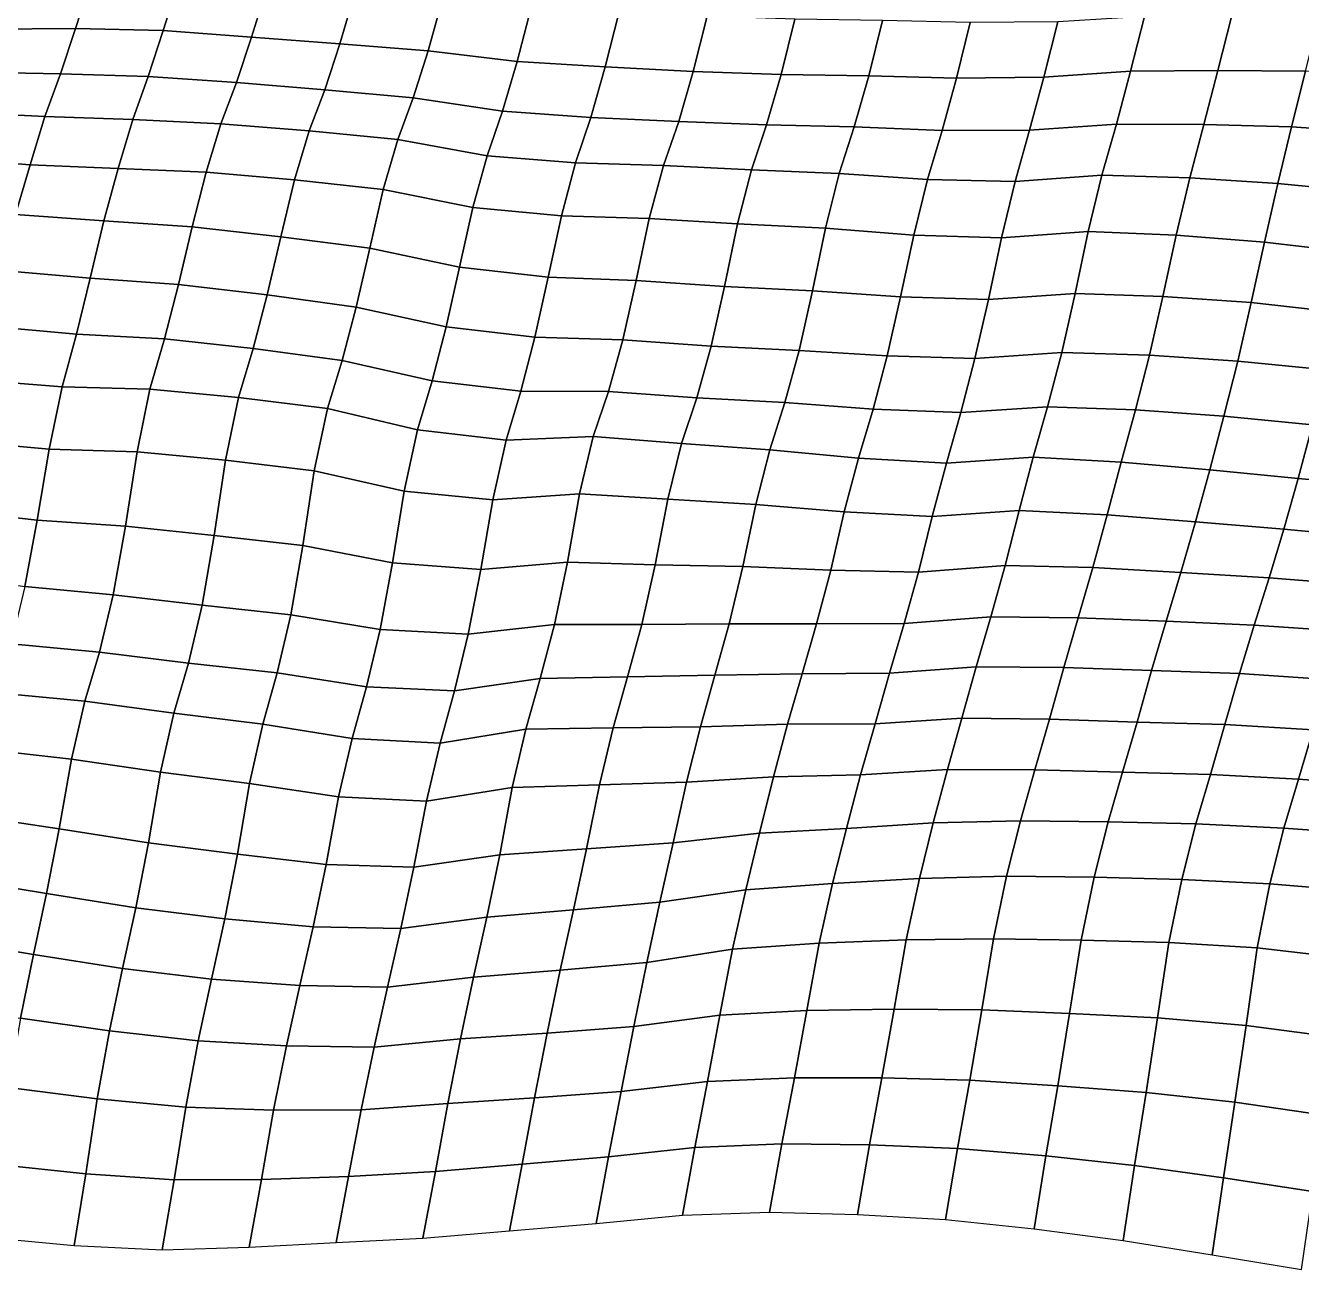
# Model space of a CAD drawing. Header units: metres. Extents: x -7.8 to 5.5, y -4.8 to 2.7.
# Drawn here: x -5.636 to -3.516, y -4.348 to -2.28 of the extents above; entities that cross this region are included whole.
import ezdxf

# ---------------------------------------------------------------- set-up
doc = ezdxf.new("R2010")
doc.units = ezdxf.units.M

msp = doc.modelspace()

# ---------------------------------------------------------------- linework, layer by layer
at = {"layer": 'C2'}
for points in [[(-5.67326, -2.21049, -8.90849), (-5.69839, -2.28609, -8.77938), (-5.55314, -2.28524, -8.74873), (-5.52818, -2.20832, -8.87665)], [(-5.52818, -2.20832, -8.87665), (-5.55314, -2.28524, -8.74873), (-5.40736, -2.28866, -8.72192), (-5.38266, -2.20966, -8.84797)], [(-5.38266, -2.20966, -8.84797), (-5.40736, -2.28866, -8.72192), (-5.26063, -2.29967, -8.70191), (-5.23611, -2.21924, -8.82668)], [(-5.23611, -2.21924, -8.82668), (-5.26063, -2.29967, -8.70191), (-5.11393, -2.31046, -8.68171), (-5.08975, -2.22728, -8.80401)], [(-5.08975, -2.22728, -8.80401), (-5.11393, -2.31046, -8.68171), (-4.96713, -2.32202, -8.6622), (-4.94332, -2.23587, -8.78184)], [(-4.94332, -2.23587, -8.78184), (-4.96713, -2.32202, -8.6622), (-4.81955, -2.33984, -8.64831), (-4.79617, -2.25028, -8.76489)], [(-4.79617, -2.25028, -8.76489), (-4.81955, -2.33984, -8.64831), (-4.67305, -2.34898, -8.62662), (-4.64989, -2.25767, -8.74163)], [(-4.64989, -2.25767, -8.74163), (-4.67305, -2.34898, -8.62662), (-4.52673, -2.35669, -8.60366), (-4.50368, -2.2645, -8.71788)], [(-4.50368, -2.2645, -8.71788), (-4.52673, -2.35669, -8.60366), (-4.38074, -2.36176, -8.57833), (-4.35771, -2.26946, -8.69245)], [(-3.9211, -2.27381, -8.6067), (-3.94418, -2.36578, -8.49228), (-3.80003, -2.35614, -8.45374), (-3.7768, -2.26538, -8.56924)], [(-3.7768, -2.26538, -8.56924), (-3.80003, -2.35614, -8.45374), (-3.65486, -2.35473, -8.4226), (-3.63167, -2.26364, -8.5378)], [(-3.63167, -2.26364, -8.5378), (-3.65486, -2.35473, -8.4226), (-3.50933, -2.35607, -8.39391), (-3.48631, -2.26366, -8.50793)], [(-5.69839, -2.28609, -8.77938), (-5.72401, -2.35774, -8.64673), (-5.57832, -2.3604, -8.61923), (-5.55314, -2.28524, -8.74873)], [(-5.55314, -2.28524, -8.74873), (-5.57832, -2.3604, -8.61923), (-5.43243, -2.3647, -8.59321), (-5.40736, -2.28866, -8.72192)], [(-5.40736, -2.28866, -8.72192), (-5.43243, -2.3647, -8.59321), (-5.28577, -2.37516, -8.57271), (-5.26063, -2.29967, -8.70191)], [(-4.35771, -2.26946, -8.69245), (-4.38074, -2.36176, -8.57833), (-4.23511, -2.36398, -8.55044), (-4.21202, -2.27212, -8.66495)], [(-4.21202, -2.27212, -8.66495), (-4.23511, -2.36398, -8.55044), (-4.08929, -2.36774, -8.52393), (-4.06629, -2.27511, -8.63775)], [(-4.06629, -2.27511, -8.63775), (-4.08929, -2.36774, -8.52393), (-3.94418, -2.36578, -8.49228), (-3.9211, -2.27381, -8.6067)], [(-5.26063, -2.29967, -8.70191), (-5.28577, -2.37516, -8.57271), (-5.13894, -2.38694, -8.5534), (-5.11393, -2.31046, -8.68171)], [(-5.11393, -2.31046, -8.68171), (-5.13894, -2.38694, -8.5534), (-4.9919, -2.40047, -8.53566), (-4.96713, -2.32202, -8.6622)], [(-4.96713, -2.32202, -8.6622), (-4.9919, -2.40047, -8.53566), (-4.84379, -2.42247, -8.52551), (-4.81955, -2.33984, -8.64831)], [(-4.81955, -2.33984, -8.64831), (-4.84379, -2.42247, -8.52551), (-4.69713, -2.43293, -8.50501), (-4.67305, -2.34898, -8.62662)], [(-4.67305, -2.34898, -8.62662), (-4.69713, -2.43293, -8.50501), (-4.55095, -2.43954, -8.48106), (-4.52673, -2.35669, -8.60366)], [(-5.72401, -2.35774, -8.64673), (-5.75028, -2.42422, -8.50944), (-5.60401, -2.43149, -8.48608), (-5.57832, -2.3604, -8.61923)], [(-5.57832, -2.3604, -8.61923), (-5.60401, -2.43149, -8.48608), (-5.45807, -2.43624, -8.46046), (-5.43243, -2.3647, -8.59321)], [(-5.43243, -2.3647, -8.59321), (-5.45807, -2.43624, -8.46046), (-5.31178, -2.44373, -8.4373), (-5.28577, -2.37516, -8.57271)], [(-4.52673, -2.35669, -8.60366), (-4.55095, -2.43954, -8.48106), (-4.40488, -2.44527, -8.45633), (-4.38074, -2.36176, -8.57833)], [(-4.38074, -2.36176, -8.57833), (-4.40488, -2.44527, -8.45633), (-4.25909, -2.44881, -8.42962), (-4.23511, -2.36398, -8.55044)], [(-4.23511, -2.36398, -8.55044), (-4.25909, -2.44881, -8.42962), (-4.11299, -2.45476, -8.40507), (-4.08929, -2.36774, -8.52393)], [(-4.08929, -2.36774, -8.52393), (-4.11299, -2.45476, -8.40507), (-3.9677, -2.45424, -8.37472), (-3.94418, -2.36578, -8.49228)], [(-3.94418, -2.36578, -8.49228), (-3.9677, -2.45424, -8.37472), (-3.82363, -2.44393, -8.33558), (-3.80003, -2.35614, -8.45374)], [(-3.80003, -2.35614, -8.45374), (-3.82363, -2.44393, -8.33558), (-3.67821, -2.4445, -8.30621), (-3.65486, -2.35473, -8.4226)], [(-3.65486, -2.35473, -8.4226), (-3.67821, -2.4445, -8.30621), (-3.53232, -2.44881, -8.28019), (-3.50933, -2.35607, -8.39391)], [(-3.50933, -2.35607, -8.39391), (-3.53232, -2.44881, -8.28019), (-3.38571, -2.45883, -8.2593), (-3.36328, -2.3617, -8.36908)], [(-5.28577, -2.37516, -8.57271), (-5.31178, -2.44373, -8.4373), (-5.16498, -2.45529, -8.41778), (-5.13894, -2.38694, -8.5534)], [(-5.13894, -2.38694, -8.5534), (-5.16498, -2.45529, -8.41778), (-5.01784, -2.46959, -8.40074), (-4.9919, -2.40047, -8.53566)], [(-4.9919, -2.40047, -8.53566), (-5.01784, -2.46959, -8.40074), (-4.8691, -2.49664, -8.39513), (-4.84379, -2.42247, -8.52551)], [(-5.75028, -2.42422, -8.50944), (-5.77536, -2.50015, -8.38063), (-5.62858, -2.5116, -8.36102), (-5.60401, -2.43149, -8.48608)], [(-5.60401, -2.43149, -8.48608), (-5.62858, -2.5116, -8.36102), (-5.48242, -2.51799, -8.33687), (-5.45807, -2.43624, -8.46046)], [(-5.45807, -2.43624, -8.46046), (-5.48242, -2.51799, -8.33687), (-5.3363, -2.52417, -8.31253), (-5.31178, -2.44373, -8.4373)], [(-4.84379, -2.42247, -8.52551), (-4.8691, -2.49664, -8.39513), (-4.7223, -2.5082, -8.37561), (-4.69713, -2.43293, -8.50501)], [(-4.69713, -2.43293, -8.50501), (-4.7223, -2.5082, -8.37561), (-4.57638, -2.51272, -8.34979), (-4.55095, -2.43954, -8.48106)], [(-5.31178, -2.44373, -8.4373), (-5.3363, -2.52417, -8.31253), (-5.18936, -2.53682, -8.294), (-5.16498, -2.45529, -8.41778)], [(-5.16498, -2.45529, -8.41778), (-5.18936, -2.53682, -8.294), (-5.042, -2.55288, -8.27853), (-5.01784, -2.46959, -8.40074)], [(-4.55095, -2.43954, -8.48106), (-4.57638, -2.51272, -8.34979), (-4.43008, -2.52032, -8.32673), (-4.40488, -2.44527, -8.45633)], [(-4.40488, -2.44527, -8.45633), (-4.43008, -2.52032, -8.32673), (-4.28399, -2.52617, -8.30209), (-4.25909, -2.44881, -8.42962)], [(-4.25909, -2.44881, -8.42962), (-4.28399, -2.52617, -8.30209), (-4.13739, -2.53619, -8.2812), (-4.11299, -2.45476, -8.40507)], [(-4.11299, -2.45476, -8.40507), (-4.13739, -2.53619, -8.2812), (-3.99164, -2.53929, -8.25409), (-3.9677, -2.45424, -8.37472)], [(-3.9677, -2.45424, -8.37472), (-3.99164, -2.53929, -8.25409), (-3.84761, -2.52876, -8.21476), (-3.82363, -2.44393, -8.33558)], [(-3.82363, -2.44393, -8.33558), (-3.84761, -2.52876, -8.21476), (-3.70165, -2.53362, -8.18923), (-3.67821, -2.4445, -8.30621)], [(-3.67821, -2.4445, -8.30621), (-3.70165, -2.53362, -8.18923), (-3.55518, -2.54254, -8.16735), (-3.53232, -2.44881, -8.28019)], [(-3.53232, -2.44881, -8.28019), (-3.55518, -2.54254, -8.16735), (-3.40797, -2.55739, -8.1508), (-3.38571, -2.45883, -8.2593)], [(-5.01784, -2.46959, -8.40074), (-5.042, -2.55288, -8.27853), (-4.89289, -2.5829, -8.27559), (-4.8691, -2.49664, -8.39513)], [(-5.77536, -2.50015, -8.38063), (-5.80022, -2.57795, -8.2535), (-5.65283, -2.59423, -8.23823), (-5.62858, -2.5116, -8.36102)], [(-4.8691, -2.49664, -8.39513), (-4.89289, -2.5829, -8.27559), (-4.74585, -2.59643, -8.25785), (-4.7223, -2.5082, -8.37561)], [(-5.62858, -2.5116, -8.36102), (-5.65283, -2.59423, -8.23823), (-5.50615, -2.6048, -8.21783), (-5.48242, -2.51799, -8.33687)], [(-5.48242, -2.51799, -8.33687), (-5.50615, -2.6048, -8.21783), (-5.35952, -2.61504, -8.19713), (-5.3363, -2.52417, -8.31253)], [(-4.7223, -2.5082, -8.37561), (-4.74585, -2.59643, -8.25785), (-4.59993, -2.60096, -8.23203), (-4.57638, -2.51272, -8.34979)], [(-4.57638, -2.51272, -8.34979), (-4.59993, -2.60096, -8.23203), (-4.45346, -2.60988, -8.21015), (-4.43008, -2.52032, -8.32673)], [(-4.43008, -2.52032, -8.32673), (-4.45346, -2.60988, -8.21015), (-4.30722, -2.61693, -8.18659), (-4.28399, -2.52617, -8.30209)], [(-5.3363, -2.52417, -8.31253), (-5.35952, -2.61504, -8.19713), (-5.21214, -2.63121, -8.18176), (-5.18936, -2.53682, -8.294)], [(-5.18936, -2.53682, -8.294), (-5.21214, -2.63121, -8.18176), (-5.06438, -2.65045, -8.16915), (-5.042, -2.55288, -8.27853)], [(-4.28399, -2.52617, -8.30209), (-4.30722, -2.61693, -8.18659), (-4.16041, -2.6286, -8.16718), (-4.13739, -2.53619, -8.2812)], [(-4.13739, -2.53619, -8.2812), (-4.16041, -2.6286, -8.16718), (-4.01449, -2.63312, -8.14135), (-3.99164, -2.53929, -8.25409)], [(-3.99164, -2.53929, -8.25409), (-4.01449, -2.63312, -8.14135), (-3.87044, -2.62271, -8.10212), (-3.84761, -2.52876, -8.21476)], [(-3.84761, -2.52876, -8.21476), (-3.87044, -2.62271, -8.10212), (-3.72431, -2.62888, -8.07778), (-3.70165, -2.53362, -8.18923)], [(-3.70165, -2.53362, -8.18923), (-3.72431, -2.62888, -8.07778), (-3.57756, -2.64011, -8.05797), (-3.55518, -2.54254, -8.16735)], [(-3.55518, -2.54254, -8.16735), (-3.57756, -2.64011, -8.05797), (-3.43006, -2.65727, -8.04349), (-3.40797, -2.55739, -8.1508)], [(-5.042, -2.55288, -8.27853), (-5.06438, -2.65045, -8.16915), (-4.91508, -2.68201, -8.16758), (-4.89289, -2.5829, -8.27559)], [(-4.89289, -2.5829, -8.27559), (-4.91508, -2.68201, -8.16758), (-4.76768, -2.6984, -8.15241), (-4.74585, -2.59643, -8.25785)], [(-5.65283, -2.59423, -8.23823), (-5.67574, -2.68752, -8.125), (-5.5288, -2.70017, -8.10647), (-5.50615, -2.6048, -8.21783)], [(-5.50615, -2.6048, -8.21783), (-5.5288, -2.70017, -8.10647), (-5.38216, -2.71052, -8.08587), (-5.35952, -2.61504, -8.19713)], [(-4.74585, -2.59643, -8.25785), (-4.76768, -2.6984, -8.15241), (-4.62162, -2.70402, -8.12757), (-4.59993, -2.60096, -8.23203)], [(-4.59993, -2.60096, -8.23203), (-4.62162, -2.70402, -8.12757), (-4.475, -2.71415, -8.10678), (-4.45346, -2.60988, -8.21015)], [(-5.35952, -2.61504, -8.19713), (-5.38216, -2.71052, -8.08587), (-5.23461, -2.72801, -8.07168), (-5.21214, -2.63121, -8.18176)], [(-4.45346, -2.60988, -8.21015), (-4.475, -2.71415, -8.10678), (-4.32874, -2.72142, -8.08342), (-4.30722, -2.61693, -8.18659)], [(-4.30722, -2.61693, -8.18659), (-4.32874, -2.72142, -8.08342), (-4.18214, -2.73133, -8.06243), (-4.16041, -2.6286, -8.16718)], [(-4.16041, -2.6286, -8.16718), (-4.18214, -2.73133, -8.06243), (-4.03628, -2.73542, -8.03621), (-4.01449, -2.63312, -8.14135)], [(-4.01449, -2.63312, -8.14135), (-4.03628, -2.73542, -8.03621), (-3.89214, -2.72566, -7.99757), (-3.87044, -2.62271, -8.10212)], [(-3.87044, -2.62271, -8.10212), (-3.89214, -2.72566, -7.99757), (-3.74617, -2.73063, -7.97214), (-3.72431, -2.62888, -8.07778)], [(-3.72431, -2.62888, -8.07778), (-3.74617, -2.73063, -7.97214), (-3.59955, -2.74076, -7.95135), (-3.57756, -2.64011, -8.05797)], [(-5.21214, -2.63121, -8.18176), (-5.23461, -2.72801, -8.07168), (-5.08674, -2.74814, -8.05986), (-5.06438, -2.65045, -8.16915)], [(-5.06438, -2.65045, -8.16915), (-5.08674, -2.74814, -8.05986), (-4.93729, -2.7809, -8.05938), (-4.91508, -2.68201, -8.16758)], [(-3.57756, -2.64011, -8.05797), (-3.59955, -2.74076, -7.95135), (-3.45216, -2.75704, -7.93607), (-3.43006, -2.65727, -8.04349)], [(-5.67574, -2.68752, -8.125), (-5.69875, -2.78004, -8.01108), (-5.55175, -2.79324, -7.99304), (-5.5288, -2.70017, -8.10647)], [(-4.91508, -2.68201, -8.16758), (-4.93729, -2.7809, -8.05938), (-4.78975, -2.79839, -8.04519), (-4.76768, -2.6984, -8.15241)], [(-5.5288, -2.70017, -8.10647), (-5.55175, -2.79324, -7.99304), (-5.40543, -2.80095, -7.97008), (-5.38216, -2.71052, -8.08587)], [(-5.38216, -2.71052, -8.08587), (-5.40543, -2.80095, -7.97008), (-5.25802, -2.81734, -7.9549), (-5.23461, -2.72801, -8.07168)], [(-4.76768, -2.6984, -8.15241), (-4.78975, -2.79839, -8.04519), (-4.64385, -2.8028, -8.01927), (-4.62162, -2.70402, -8.12757)], [(-4.62162, -2.70402, -8.12757), (-4.64385, -2.8028, -8.01927), (-4.49717, -2.81337, -7.99887), (-4.475, -2.71415, -8.10678)], [(-5.23461, -2.72801, -8.07168), (-5.25802, -2.81734, -7.9549), (-5.11021, -2.83703, -7.94269), (-5.08674, -2.74814, -8.05986)], [(-4.475, -2.71415, -8.10678), (-4.49717, -2.81337, -7.99887), (-4.35094, -2.82042, -7.97532), (-4.32874, -2.72142, -8.08342)], [(-4.32874, -2.72142, -8.08342), (-4.35094, -2.82042, -7.97532), (-4.20447, -2.82934, -7.95344), (-4.18214, -2.73133, -8.06243)], [(-4.18214, -2.73133, -8.06243), (-4.20447, -2.82934, -7.95344), (-4.05859, -2.83354, -7.92732), (-4.03628, -2.73542, -8.03621)], [(-4.03628, -2.73542, -8.03621), (-4.05859, -2.83354, -7.92732), (-3.91445, -2.82378, -7.88868), (-3.89214, -2.72566, -7.99757)], [(-3.89214, -2.72566, -7.99757), (-3.91445, -2.82378, -7.88868), (-3.76854, -2.82831, -7.86285), (-3.74617, -2.73063, -7.97214)], [(-3.74617, -2.73063, -7.97214), (-3.76854, -2.82831, -7.86285), (-3.62197, -2.838, -7.84167), (-3.59955, -2.74076, -7.95135)], [(-5.08674, -2.74814, -8.05986), (-5.11021, -2.83703, -7.94269), (-4.96061, -2.871, -7.94329), (-4.93729, -2.7809, -8.05938)], [(-3.59955, -2.74076, -7.95135), (-3.62197, -2.838, -7.84167), (-3.47477, -2.85274, -7.82501), (-3.45216, -2.75704, -7.93607)], [(-5.69875, -2.78004, -8.01108), (-5.72217, -2.86926, -7.8942), (-5.57537, -2.88082, -7.87469), (-5.55175, -2.79324, -7.99304)], [(-5.55175, -2.79324, -7.99304), (-5.57537, -2.88082, -7.87469), (-5.42956, -2.88446, -7.84807), (-5.40543, -2.80095, -7.97008)], [(-4.93729, -2.7809, -8.05938), (-4.96061, -2.871, -7.94329), (-4.81311, -2.88816, -7.92881), (-4.78975, -2.79839, -8.04519)], [(-4.78975, -2.79839, -8.04519), (-4.81311, -2.88816, -7.92881), (-4.6677, -2.88862, -7.89934), (-4.64385, -2.8028, -8.01927)], [(-5.40543, -2.80095, -7.97008), (-5.42956, -2.88446, -7.84807), (-5.28245, -2.89855, -7.83083), (-5.25802, -2.81734, -7.9549)], [(-5.25802, -2.81734, -7.9549), (-5.28245, -2.89855, -7.83083), (-5.13479, -2.91702, -7.81753), (-5.11021, -2.83703, -7.94269)], [(-4.64385, -2.8028, -8.01927), (-4.6677, -2.88862, -7.89934), (-4.52105, -2.89897, -7.87874), (-4.49717, -2.81337, -7.99887)], [(-4.49717, -2.81337, -7.99887), (-4.52105, -2.89897, -7.87874), (-4.37467, -2.90712, -7.85617), (-4.35094, -2.82042, -7.97532)], [(-5.11021, -2.83703, -7.94269), (-5.13479, -2.91702, -7.81753), (-4.98499, -2.95253, -7.81951), (-4.96061, -2.871, -7.94329)], [(-4.35094, -2.82042, -7.97532), (-4.37467, -2.90712, -7.85617), (-4.22799, -2.9178, -7.83587), (-4.20447, -2.82934, -7.95344)], [(-4.20447, -2.82934, -7.95344), (-4.22799, -2.9178, -7.83587), (-4.08189, -2.92375, -7.81133), (-4.05859, -2.83354, -7.92732)], [(-4.05859, -2.83354, -7.92732), (-4.08189, -2.92375, -7.81133), (-3.93777, -2.91389, -7.77259), (-3.91445, -2.82378, -7.88868)], [(-3.91445, -2.82378, -7.88868), (-3.93777, -2.91389, -7.77259), (-3.79175, -2.91918, -7.74746), (-3.76854, -2.82831, -7.86285)], [(-3.76854, -2.82831, -7.86285), (-3.79175, -2.91918, -7.74746), (-3.6451, -2.92953, -7.72686), (-3.62197, -2.838, -7.84167)], [(-3.62197, -2.838, -7.84167), (-3.6451, -2.92953, -7.72686), (-3.49791, -2.94427, -7.71021), (-3.47477, -2.85274, -7.82501)], [(-5.72217, -2.86926, -7.8942), (-5.74399, -2.97133, -7.78886), (-5.597, -2.98443, -7.77072), (-5.57537, -2.88082, -7.87469)], [(-5.57537, -2.88082, -7.87469), (-5.597, -2.98443, -7.77072), (-5.45106, -2.98907, -7.745), (-5.42956, -2.88446, -7.84807)], [(-4.96061, -2.871, -7.94329), (-4.98499, -2.95253, -7.81951), (-4.83755, -2.96925, -7.80463), (-4.81311, -2.88816, -7.92881)], [(-5.42956, -2.88446, -7.84807), (-5.45106, -2.98907, -7.745), (-5.30398, -3.00293, -7.72756), (-5.28245, -2.89855, -7.83083)], [(-5.28245, -2.89855, -7.83083), (-5.30398, -3.00293, -7.72756), (-5.15645, -3.02031, -7.71327), (-5.13479, -2.91702, -7.81753)], [(-4.81311, -2.88816, -7.92881), (-4.83755, -2.96925, -7.80463), (-4.69293, -2.96334, -7.76944), (-4.6677, -2.88862, -7.89934)], [(-4.6677, -2.88862, -7.89934), (-4.69293, -2.96334, -7.76944), (-4.54611, -2.97512, -7.75013), (-4.52105, -2.89897, -7.87874)], [(-4.52105, -2.89897, -7.87874), (-4.54611, -2.97512, -7.75013), (-4.39946, -2.98547, -7.72953), (-4.37467, -2.90712, -7.85617)], [(-5.13479, -2.91702, -7.81753), (-5.15645, -3.02031, -7.71327), (-5.00688, -3.05406, -7.71368), (-4.98499, -2.95253, -7.81951)], [(-4.37467, -2.90712, -7.85617), (-4.39946, -2.98547, -7.72953), (-4.25237, -2.99933, -7.71209), (-4.22799, -2.9178, -7.83587)], [(-4.22799, -2.9178, -7.83587), (-4.25237, -2.99933, -7.71209), (-4.10598, -3.00759, -7.68962), (-4.08189, -2.92375, -7.81133)], [(-4.08189, -2.92375, -7.81133), (-4.10598, -3.00759, -7.68962), (-3.96184, -2.99795, -7.65108), (-3.93777, -2.91389, -7.77259)], [(-3.93777, -2.91389, -7.77259), (-3.96184, -2.99795, -7.65108), (-3.81545, -3.00621, -7.62861), (-3.79175, -2.91918, -7.74746)], [(-3.79175, -2.91918, -7.74746), (-3.81545, -3.00621, -7.62861), (-3.66851, -3.01886, -7.61008), (-3.6451, -2.92953, -7.72686)], [(-3.6451, -2.92953, -7.72686), (-3.66851, -3.01886, -7.61008), (-3.52134, -3.03339, -7.59323), (-3.49791, -2.94427, -7.71021)], [(-3.49791, -2.94427, -7.71021), (-3.52134, -3.03339, -7.59323), (-3.37435, -3.04648, -7.5751), (-3.35116, -2.95539, -7.6903)], [(-4.98499, -2.95253, -7.81951), (-5.00688, -3.05406, -7.71368), (-4.85972, -3.06847, -7.69673), (-4.83755, -2.96925, -7.80463)], [(-4.83755, -2.96925, -7.80463), (-4.85972, -3.06847, -7.69673), (-4.7156, -3.05861, -7.65799), (-4.69293, -2.96334, -7.76944)], [(-4.69293, -2.96334, -7.76944), (-4.7156, -3.05861, -7.65799), (-4.5691, -3.06775, -7.63631), (-4.54611, -2.97512, -7.75013)], [(-5.74399, -2.97133, -7.78886), (-5.76427, -3.08572, -7.69456), (-5.61681, -3.10255, -7.67978), (-5.597, -2.98443, -7.77072)], [(-5.597, -2.98443, -7.77072), (-5.61681, -3.10255, -7.67978), (-5.47021, -3.11245, -7.65879), (-5.45106, -2.98907, -7.745)], [(-5.45106, -2.98907, -7.745), (-5.47021, -3.11245, -7.65879), (-5.32291, -3.12808, -7.64292), (-5.30398, -3.00293, -7.72756)], [(-4.54611, -2.97512, -7.75013), (-4.5691, -3.06775, -7.63631), (-4.42269, -3.07623, -7.61403), (-4.39946, -2.98547, -7.72953)], [(-4.39946, -2.98547, -7.72953), (-4.42269, -3.07623, -7.61403), (-4.27577, -3.08877, -7.59541), (-4.25237, -2.99933, -7.71209)], [(-5.30398, -3.00293, -7.72756), (-5.32291, -3.12808, -7.64292), (-5.17546, -3.1448, -7.62804), (-5.15645, -3.02031, -7.71327)], [(-4.25237, -2.99933, -7.71209), (-4.27577, -3.08877, -7.59541), (-4.12946, -3.09637, -7.57235), (-4.10598, -3.00759, -7.68962)], [(-4.10598, -3.00759, -7.68962), (-4.12946, -3.09637, -7.57235), (-3.98538, -3.08618, -7.53331), (-3.96184, -2.99795, -7.65108)], [(-3.96184, -2.99795, -7.65108), (-3.98538, -3.08618, -7.53331), (-3.83908, -3.09378, -7.51025), (-3.81545, -3.00621, -7.62861)], [(-3.81545, -3.00621, -7.62861), (-3.83908, -3.09378, -7.51025), (-3.69228, -3.10534, -7.49074), (-3.66851, -3.01886, -7.61008)], [(-5.15645, -3.02031, -7.71327), (-5.17546, -3.1448, -7.62804), (-5.02652, -3.17349, -7.62391), (-5.00688, -3.05406, -7.71368)], [(-3.66851, -3.01886, -7.61008), (-3.69228, -3.10534, -7.49074), (-3.54538, -3.11766, -7.47191), (-3.52134, -3.03339, -7.59323)], [(-3.52134, -3.03339, -7.59323), (-3.54538, -3.11766, -7.47191), (-3.39835, -3.13109, -7.45408), (-3.37435, -3.04648, -7.5751)], [(-5.00688, -3.05406, -7.71368), (-5.02652, -3.17349, -7.62391), (-4.87978, -3.18461, -7.60401), (-4.85972, -3.06847, -7.69673)], [(-4.85972, -3.06847, -7.69673), (-4.87978, -3.18461, -7.60401), (-4.73594, -3.17244, -7.5632), (-4.7156, -3.05861, -7.65799)], [(-4.7156, -3.05861, -7.65799), (-4.73594, -3.17244, -7.5632), (-4.59008, -3.17652, -7.53698), (-4.5691, -3.06775, -7.63631)], [(-4.5691, -3.06775, -7.63631), (-4.59008, -3.17652, -7.53698), (-4.44433, -3.17973, -7.50997), (-4.42269, -3.07623, -7.61403)], [(-5.76427, -3.08572, -7.69456), (-5.78553, -3.19219, -7.59316), (-5.63759, -3.21286, -7.58183), (-5.61681, -3.10255, -7.67978)], [(-4.42269, -3.07623, -7.61403), (-4.44433, -3.17973, -7.50997), (-4.29821, -3.1858, -7.48553), (-4.27577, -3.08877, -7.59541)], [(-4.27577, -3.08877, -7.59541), (-4.29821, -3.1858, -7.48553), (-4.15249, -3.18878, -7.45833), (-4.12946, -3.09637, -7.57235)], [(-4.12946, -3.09637, -7.57235), (-4.15249, -3.18878, -7.45833), (-4.0085, -3.17782, -7.4186), (-3.98538, -3.08618, -7.53331)], [(-3.98538, -3.08618, -7.53331), (-4.0085, -3.17782, -7.4186), (-3.86272, -3.18125, -7.39179), (-3.83908, -3.09378, -7.51025)], [(-3.83908, -3.09378, -7.51025), (-3.86272, -3.18125, -7.39179), (-3.71635, -3.1894, -7.36922), (-3.69228, -3.10534, -7.49074)], [(-5.61681, -3.10255, -7.67978), (-5.63759, -3.21286, -7.58183), (-5.49055, -3.2264, -7.56409), (-5.47021, -3.11245, -7.65879)], [(-5.47021, -3.11245, -7.65879), (-5.49055, -3.2264, -7.56409), (-5.34302, -3.24378, -7.54981), (-5.32291, -3.12808, -7.64292)], [(-3.69228, -3.10534, -7.49074), (-3.71635, -3.1894, -7.36922), (-3.56987, -3.19843, -7.34744), (-3.54538, -3.11766, -7.47191)], [(-5.32291, -3.12808, -7.64292), (-5.34302, -3.24378, -7.54981), (-5.19566, -3.25984, -7.53434), (-5.17546, -3.1448, -7.62804)], [(-3.54538, -3.11766, -7.47191), (-3.56987, -3.19843, -7.34744), (-3.42309, -3.20977, -7.32773), (-3.39835, -3.13109, -7.45408)], [(-5.17546, -3.1448, -7.62804), (-5.19566, -3.25984, -7.53434), (-5.04728, -3.28403, -7.52616), (-5.02652, -3.17349, -7.62391)], [(-5.02652, -3.17349, -7.62391), (-5.04728, -3.28403, -7.52616), (-4.90092, -3.29207, -7.5035), (-4.87978, -3.18461, -7.60401)], [(-4.87978, -3.18461, -7.60401), (-4.90092, -3.29207, -7.5035), (-4.75757, -3.27605, -7.45923), (-4.73594, -3.17244, -7.5632)], [(-4.73594, -3.17244, -7.5632), (-4.75757, -3.27605, -7.45923), (-4.61225, -3.27574, -7.42907), (-4.59008, -3.17652, -7.53698)], [(-4.59008, -3.17652, -7.53698), (-4.61225, -3.27574, -7.42907), (-4.46703, -3.27467, -7.39822), (-4.44433, -3.17973, -7.50997)], [(-4.44433, -3.17973, -7.50997), (-4.46703, -3.27467, -7.39822), (-4.32168, -3.27469, -7.36836), (-4.29821, -3.1858, -7.48553)], [(-4.15249, -3.18878, -7.45833), (-4.17636, -3.27438, -7.3382), (-4.03238, -3.26342, -7.29847), (-4.0085, -3.17782, -7.4186)], [(-4.0085, -3.17782, -7.4186), (-4.03238, -3.26342, -7.29847), (-3.88685, -3.26487, -7.26989), (-3.86272, -3.18125, -7.39179)], [(-4.29821, -3.1858, -7.48553), (-4.32168, -3.27469, -7.36836), (-4.17636, -3.27438, -7.3382), (-4.15249, -3.18878, -7.45833)], [(-3.86272, -3.18125, -7.39179), (-3.88685, -3.26487, -7.26989), (-3.74079, -3.27049, -7.24505), (-3.71635, -3.1894, -7.36922)], [(-3.71635, -3.1894, -7.36922), (-3.74079, -3.27049, -7.24505), (-3.59461, -3.2771, -7.2211), (-3.56987, -3.19843, -7.34744)], [(-3.56987, -3.19843, -7.34744), (-3.59461, -3.2771, -7.2211), (-3.44803, -3.2869, -7.20001), (-3.42309, -3.20977, -7.32773)], [(-5.63759, -3.21286, -7.58183), (-5.6603, -3.3078, -7.47008), (-5.51319, -3.32188, -7.45283), (-5.49055, -3.2264, -7.56409)], [(-5.49055, -3.2264, -7.56409), (-5.51319, -3.32188, -7.45283), (-5.36558, -3.33992, -7.43914), (-5.34302, -3.24378, -7.54981)], [(-5.34302, -3.24378, -7.54981), (-5.36558, -3.33992, -7.43914), (-5.21816, -3.35642, -7.42406), (-5.19566, -3.25984, -7.53434)], [(-5.19566, -3.25984, -7.53434), (-5.21816, -3.35642, -7.42406), (-5.06992, -3.37951, -7.41491), (-5.04728, -3.28403, -7.52616)], [(-4.17636, -3.27438, -7.3382), (-4.20064, -3.35679, -7.2152), (-4.05661, -3.34616, -7.17577), (-4.03238, -3.26342, -7.29847)], [(-4.03238, -3.26342, -7.29847), (-4.05661, -3.34616, -7.17577), (-3.91111, -3.34739, -7.14699), (-3.88685, -3.26487, -7.26989)], [(-3.88685, -3.26487, -7.26989), (-3.91111, -3.34739, -7.14699), (-3.76513, -3.35235, -7.12156), (-3.74079, -3.27049, -7.24505)], [(-5.04728, -3.28403, -7.52616), (-5.06992, -3.37951, -7.41491), (-4.92374, -3.38613, -7.39096), (-4.90092, -3.29207, -7.5035)], [(-4.90092, -3.29207, -7.5035), (-4.92374, -3.38613, -7.39096), (-4.78092, -3.36582, -7.34285), (-4.75757, -3.27605, -7.45923)], [(-4.75757, -3.27605, -7.45923), (-4.78092, -3.36582, -7.34285), (-4.63591, -3.3631, -7.31052), (-4.61225, -3.27574, -7.42907)], [(-4.61225, -3.27574, -7.42907), (-4.63591, -3.3631, -7.31052), (-4.4909, -3.36037, -7.27819), (-4.46703, -3.27467, -7.39822)], [(-4.46703, -3.27467, -7.39822), (-4.4909, -3.36037, -7.27819), (-4.34584, -3.35798, -7.24615), (-4.32168, -3.27469, -7.36836)], [(-4.32168, -3.27469, -7.36836), (-4.34584, -3.35798, -7.24615), (-4.20064, -3.35679, -7.2152), (-4.17636, -3.27438, -7.3382)], [(-3.74079, -3.27049, -7.24505), (-3.76513, -3.35235, -7.12156), (-3.61914, -3.35743, -7.09624), (-3.59461, -3.2771, -7.2211)], [(-3.59461, -3.2771, -7.2211), (-3.61914, -3.35743, -7.09624), (-3.47254, -3.36745, -7.07534), (-3.44803, -3.2869, -7.20001)], [(-5.6603, -3.3078, -7.47008), (-5.68463, -3.38977, -7.34669), (-5.53754, -3.40363, -7.32925), (-5.51319, -3.32188, -7.45283)], [(-5.51319, -3.32188, -7.45283), (-5.53754, -3.40363, -7.32925), (-5.38973, -3.42332, -7.31704), (-5.36558, -3.33992, -7.43914)], [(-5.36558, -3.33992, -7.43914), (-5.38973, -3.42332, -7.31704), (-5.24209, -3.44158, -7.30354), (-5.21816, -3.35642, -7.42406)], [(-4.20064, -3.35679, -7.2152), (-4.22469, -3.44096, -7.09379), (-4.08048, -3.43187, -7.05574), (-4.05661, -3.34616, -7.17577)], [(-4.05661, -3.34616, -7.17577), (-4.08048, -3.43187, -7.05574), (-3.93491, -3.43354, -7.02735), (-3.91111, -3.34739, -7.14699)], [(-3.91111, -3.34739, -7.14699), (-3.93491, -3.43354, -7.02735), (-3.78898, -3.43817, -7.00163), (-3.76513, -3.35235, -7.12156)], [(-5.21816, -3.35642, -7.42406), (-5.24209, -3.44158, -7.30354), (-5.09377, -3.46533, -7.29497), (-5.06992, -3.37951, -7.41491)], [(-4.92374, -3.38613, -7.39096), (-4.94746, -3.47293, -7.27191), (-4.80498, -3.44999, -7.22144), (-4.78092, -3.36582, -7.34285)], [(-4.78092, -3.36582, -7.34285), (-4.80498, -3.44999, -7.22144), (-4.65991, -3.44771, -7.1895), (-4.63591, -3.3631, -7.31052)], [(-4.63591, -3.3631, -7.31052), (-4.65991, -3.44771, -7.1895), (-4.51476, -3.44608, -7.15816), (-4.4909, -3.36037, -7.27819)], [(-4.4909, -3.36037, -7.27819), (-4.51476, -3.44608, -7.15816), (-4.36997, -3.4416, -7.12425), (-4.34584, -3.35798, -7.24615)], [(-4.34584, -3.35798, -7.24615), (-4.36997, -3.4416, -7.12425), (-4.22469, -3.44096, -7.09379), (-4.20064, -3.35679, -7.2152)], [(-3.76513, -3.35235, -7.12156), (-3.78898, -3.43817, -7.00163), (-3.6431, -3.44237, -6.97551), (-3.61914, -3.35743, -7.09624)], [(-3.61914, -3.35743, -7.09624), (-3.6431, -3.44237, -6.97551), (-3.49666, -3.45107, -6.95344), (-3.47254, -3.36745, -7.07534)], [(-5.68463, -3.38977, -7.34669), (-5.70756, -3.48295, -7.23337), (-5.5601, -3.49978, -7.21859), (-5.53754, -3.40363, -7.32925)], [(-5.06992, -3.37951, -7.41491), (-5.09377, -3.46533, -7.29497), (-4.94746, -3.47293, -7.27191), (-4.92374, -3.38613, -7.39096)], [(-5.53754, -3.40363, -7.32925), (-5.5601, -3.49978, -7.21859), (-5.41204, -3.52144, -7.20814), (-5.38973, -3.42332, -7.31704)], [(-5.38973, -3.42332, -7.31704), (-5.41204, -3.52144, -7.20814), (-5.26432, -3.54036, -7.19524), (-5.24209, -3.44158, -7.30354)], [(-4.22469, -3.44096, -7.09379), (-4.24865, -3.5259, -6.97307), (-4.10441, -3.51702, -6.93521), (-4.08048, -3.43187, -7.05574)], [(-4.08048, -3.43187, -7.05574), (-4.10441, -3.51702, -6.93521), (-3.95898, -3.51759, -6.90584), (-3.93491, -3.43354, -7.02735)], [(-3.93491, -3.43354, -7.02735), (-3.95898, -3.51759, -6.90584), (-3.81315, -3.52146, -6.87943), (-3.78898, -3.43817, -7.00163)], [(-5.24209, -3.44158, -7.30354), (-5.26432, -3.54036, -7.19524), (-5.11621, -3.56235, -7.18509), (-5.09377, -3.46533, -7.29497)], [(-4.94746, -3.47293, -7.27191), (-4.96998, -3.5694, -7.16154), (-4.82744, -3.54691, -7.11146), (-4.80498, -3.44999, -7.22144)], [(-4.80498, -3.44999, -7.22144), (-4.82744, -3.54691, -7.11146), (-4.68264, -3.54242, -7.07755), (-4.65991, -3.44771, -7.1895)], [(-4.65991, -3.44771, -7.1895), (-4.68264, -3.54242, -7.07755), (-4.53787, -3.53783, -7.04354), (-4.51476, -3.44608, -7.15816)], [(-4.51476, -3.44608, -7.15816), (-4.53787, -3.53783, -7.04354), (-4.39362, -3.52895, -7.00569), (-4.36997, -3.4416, -7.12425)], [(-4.36997, -3.4416, -7.12425), (-4.39362, -3.52895, -7.00569), (-4.24865, -3.5259, -6.97307), (-4.22469, -3.44096, -7.09379)], [(-3.78898, -3.43817, -7.00163), (-3.81315, -3.52146, -6.87943), (-3.66734, -3.52511, -6.85282), (-3.6431, -3.44237, -6.97551)], [(-3.6431, -3.44237, -6.97551), (-3.66734, -3.52511, -6.85282), (-3.52099, -3.53304, -6.83005), (-3.49666, -3.45107, -6.95344)], [(-3.49666, -3.45107, -6.95344), (-3.52099, -3.53304, -6.83005), (-3.37426, -3.54405, -6.81004), (-3.35011, -3.46065, -6.93215)], [(-5.09377, -3.46533, -7.29497), (-5.11621, -3.56235, -7.18509), (-4.96998, -3.5694, -7.16154), (-4.94746, -3.47293, -7.27191)], [(-5.70756, -3.48295, -7.23337), (-5.72836, -3.59315, -7.13532), (-5.58022, -3.61537, -7.12537), (-5.5601, -3.49978, -7.21859)], [(-5.5601, -3.49978, -7.21859), (-5.58022, -3.61537, -7.12537), (-5.43191, -3.63901, -7.11671), (-5.41204, -3.52144, -7.20814)], [(-4.24865, -3.5259, -6.97307), (-4.27206, -3.61523, -6.85629), (-4.12793, -3.60548, -6.81765), (-4.10441, -3.51702, -6.93521)], [(-4.10441, -3.51702, -6.93521), (-4.12793, -3.60548, -6.81765), (-3.98294, -3.60253, -6.78512), (-3.95898, -3.51759, -6.90584)], [(-3.95898, -3.51759, -6.90584), (-3.98294, -3.60253, -6.78512), (-3.83742, -3.60387, -6.75644), (-3.81315, -3.52146, -6.87943)], [(-5.41204, -3.52144, -7.20814), (-5.43191, -3.63901, -7.11671), (-5.28421, -3.65781, -7.1037), (-5.26432, -3.54036, -7.19524)], [(-5.26432, -3.54036, -7.19524), (-5.28421, -3.65781, -7.1037), (-5.13672, -3.67486, -7.08912), (-5.11621, -3.56235, -7.18509)], [(-4.68264, -3.54242, -7.07755), (-4.7039, -3.649, -6.97625), (-4.55985, -3.63859, -6.93702), (-4.53787, -3.53783, -7.04354)], [(-4.53787, -3.53783, -7.04354), (-4.55985, -3.63859, -6.93702), (-4.41645, -3.6229, -6.89305), (-4.39362, -3.52895, -7.00569)], [(-4.39362, -3.52895, -7.00569), (-4.41645, -3.6229, -6.89305), (-4.27206, -3.61523, -6.85629), (-4.24865, -3.5259, -6.97307)], [(-3.81315, -3.52146, -6.87943), (-3.83742, -3.60387, -6.75644), (-3.69161, -3.60752, -6.72982), (-3.66734, -3.52511, -6.85282)], [(-3.66734, -3.52511, -6.85282), (-3.69161, -3.60752, -6.72982), (-3.5454, -3.61435, -6.70607), (-3.52099, -3.53304, -6.83005)], [(-3.52099, -3.53304, -6.83005), (-3.5454, -3.61435, -6.70607), (-3.39869, -3.62525, -6.68597), (-3.37426, -3.54405, -6.81004)], [(-4.96998, -3.5694, -7.16154), (-4.9908, -3.67939, -7.0633), (-4.848, -3.65898, -7.01509), (-4.82744, -3.54691, -7.11146)], [(-4.82744, -3.54691, -7.11146), (-4.848, -3.65898, -7.01509), (-4.7039, -3.649, -6.97625), (-4.68264, -3.54242, -7.07755)], [(-5.11621, -3.56235, -7.18509), (-5.13672, -3.67486, -7.08912), (-4.9908, -3.67939, -7.0633), (-4.96998, -3.5694, -7.16154)], [(-5.72836, -3.59315, -7.13532), (-5.74975, -3.69863, -7.03303), (-5.60135, -3.72294, -7.02496), (-5.58022, -3.61537, -7.12537)], [(-4.12793, -3.60548, -6.81765), (-4.15094, -3.698, -6.70373), (-4.00603, -3.69439, -6.67061), (-3.98294, -3.60253, -6.78512)], [(-3.98294, -3.60253, -6.78512), (-4.00603, -3.69439, -6.67061), (-3.86051, -3.69573, -6.64192), (-3.83742, -3.60387, -6.75644)], [(-3.83742, -3.60387, -6.75644), (-3.86051, -3.69573, -6.64192), (-3.71465, -3.69982, -6.61571), (-3.69161, -3.60752, -6.72982)], [(-5.58022, -3.61537, -7.12537), (-5.60135, -3.72294, -7.02496), (-5.45297, -3.74713, -7.01679), (-5.43191, -3.63901, -7.11671)], [(-4.55985, -3.63859, -6.93702), (-4.58209, -3.73726, -6.82862), (-4.43929, -3.71685, -6.78042), (-4.41645, -3.6229, -6.89305)], [(-4.41645, -3.6229, -6.89305), (-4.43929, -3.71685, -6.78042), (-4.29521, -3.70665, -6.74138), (-4.27206, -3.61523, -6.85629)], [(-4.27206, -3.61523, -6.85629), (-4.29521, -3.70665, -6.74138), (-4.15094, -3.698, -6.70373), (-4.12793, -3.60548, -6.81765)], [(-3.69161, -3.60752, -6.72982), (-3.71465, -3.69982, -6.61571), (-3.56839, -3.70709, -6.59235), (-3.5454, -3.61435, -6.70607)], [(-3.5454, -3.61435, -6.70607), (-3.56839, -3.70709, -6.59235), (-3.42153, -3.71909, -6.57323), (-3.39869, -3.62525, -6.68597)], [(-5.43191, -3.63901, -7.11671), (-5.45297, -3.74713, -7.01679), (-5.30536, -3.76516, -7.00309), (-5.28421, -3.65781, -7.1037)], [(-4.7039, -3.649, -6.97625), (-4.72579, -3.75042, -6.87032), (-4.58209, -3.73726, -6.82862), (-4.55985, -3.63859, -6.93702)], [(-5.28421, -3.65781, -7.1037), (-5.30536, -3.76516, -7.00309), (-5.15837, -3.77826, -6.98496), (-5.13672, -3.67486, -7.08912)], [(-4.9908, -3.67939, -7.0633), (-5.01265, -3.78125, -6.95776), (-4.86965, -3.76237, -6.91093), (-4.848, -3.65898, -7.01509)], [(-4.848, -3.65898, -7.01509), (-4.86965, -3.76237, -6.91093), (-4.72579, -3.75042, -6.87032), (-4.7039, -3.649, -6.97625)], [(-5.13672, -3.67486, -7.08912), (-5.15837, -3.77826, -6.98496), (-5.01265, -3.78125, -6.95776), (-4.9908, -3.67939, -7.0633)], [(-5.74975, -3.69863, -7.03303), (-5.77173, -3.79939, -6.92651), (-5.62326, -3.82424, -6.91893), (-5.60135, -3.72294, -7.02496)], [(-4.43929, -3.71685, -6.78042), (-4.46151, -3.81563, -6.67212), (-4.31742, -3.80554, -6.63318), (-4.29521, -3.70665, -6.74138)], [(-4.29521, -3.70665, -6.74138), (-4.31742, -3.80554, -6.63318), (-4.17273, -3.80029, -6.59858), (-4.15094, -3.698, -6.70373)], [(-4.15094, -3.698, -6.70373), (-4.17273, -3.80029, -6.59858), (-4.02763, -3.79823, -6.56684), (-4.00603, -3.69439, -6.67061)], [(-4.00603, -3.69439, -6.67061), (-4.02763, -3.79823, -6.56684), (-3.88199, -3.80056, -6.53905), (-3.86051, -3.69573, -6.64192)], [(-3.86051, -3.69573, -6.64192), (-3.88199, -3.80056, -6.53905), (-3.73616, -3.80431, -6.51253), (-3.71465, -3.69982, -6.61571)], [(-3.71465, -3.69982, -6.61571), (-3.73616, -3.80431, -6.51253), (-3.58964, -3.81367, -6.49105), (-3.56839, -3.70709, -6.59235)], [(-3.56839, -3.70709, -6.59235), (-3.58964, -3.81367, -6.49105), (-3.44219, -3.83039, -6.47617), (-3.42153, -3.71909, -6.57323)], [(-5.60135, -3.72294, -7.02496), (-5.62326, -3.82424, -6.91893), (-5.47497, -3.84777, -6.91016), (-5.45297, -3.74713, -7.01679)], [(-4.58209, -3.73726, -6.82862), (-4.60412, -3.83758, -6.7217), (-4.46151, -3.81563, -6.67212), (-4.43929, -3.71685, -6.78042)], [(-5.45297, -3.74713, -7.01679), (-5.47497, -3.84777, -6.91016), (-5.3274, -3.86548, -6.89617), (-5.30536, -3.76516, -7.00309)], [(-4.86965, -3.76237, -6.91093), (-4.89176, -3.86214, -6.80352), (-4.74784, -3.85063, -6.7633), (-4.72579, -3.75042, -6.87032)], [(-4.72579, -3.75042, -6.87032), (-4.74784, -3.85063, -6.7633), (-4.60412, -3.83758, -6.7217), (-4.58209, -3.73726, -6.82862)], [(-5.30536, -3.76516, -7.00309), (-5.3274, -3.86548, -6.89617), (-5.18074, -3.87594, -6.87567), (-5.15837, -3.77826, -6.98496)], [(-5.01265, -3.78125, -6.95776), (-5.03505, -3.8786, -6.84817), (-4.89176, -3.86214, -6.80352), (-4.86965, -3.76237, -6.91093)], [(-5.15837, -3.77826, -6.98496), (-5.18074, -3.87594, -6.87567), (-5.03505, -3.8786, -6.84817), (-5.01265, -3.78125, -6.95776)], [(-5.77173, -3.79939, -6.92651), (-5.79273, -3.90795, -6.82698), (-5.6446, -3.93016, -6.81704), (-5.62326, -3.82424, -6.91893)], [(-4.60412, -3.83758, -6.7217), (-4.62537, -3.94416, -6.6204), (-4.4824, -3.92518, -6.57348), (-4.46151, -3.81563, -6.67212)], [(-4.46151, -3.81563, -6.67212), (-4.4824, -3.92518, -6.57348), (-4.33799, -3.91762, -6.53681), (-4.31742, -3.80554, -6.63318)], [(-4.31742, -3.80554, -6.63318), (-4.33799, -3.91762, -6.53681), (-4.19293, -3.91522, -6.50478), (-4.17273, -3.80029, -6.59858)], [(-4.17273, -3.80029, -6.59858), (-4.19293, -3.91522, -6.50478), (-4.04743, -3.91645, -6.47599), (-4.02763, -3.79823, -6.56684)], [(-4.02763, -3.79823, -6.56684), (-4.04743, -3.91645, -6.47599), (-3.90134, -3.9223, -6.45136), (-3.88199, -3.80056, -6.53905)], [(-3.88199, -3.80056, -6.53905), (-3.90134, -3.9223, -6.45136), (-3.75505, -3.92979, -6.42819), (-3.73616, -3.80431, -6.51253)], [(-3.73616, -3.80431, -6.51253), (-3.75505, -3.92979, -6.42819), (-3.6081, -3.94255, -6.40977), (-3.58964, -3.81367, -6.49105)], [(-3.58964, -3.81367, -6.49105), (-3.6081, -3.94255, -6.40977), (-3.4603, -3.96213, -6.39745), (-3.44219, -3.83039, -6.47617)], [(-5.62326, -3.82424, -6.91893), (-5.6446, -3.93016, -6.81704), (-5.49659, -3.95139, -6.8062), (-5.47497, -3.84777, -6.91016)], [(-4.74784, -3.85063, -6.7633), (-4.76936, -3.95512, -6.66013), (-4.62537, -3.94416, -6.6204), (-4.60412, -3.83758, -6.7217)], [(-5.47497, -3.84777, -6.91016), (-5.49659, -3.95139, -6.8062), (-5.34919, -3.96778, -6.79103), (-5.3274, -3.86548, -6.89617)], [(-4.89176, -3.86214, -6.80352), (-4.91349, -3.96488, -6.69877), (-4.76936, -3.95512, -6.66013), (-4.74784, -3.85063, -6.7633)], [(-5.3274, -3.86548, -6.89617), (-5.34919, -3.96778, -6.79103), (-5.20273, -3.97659, -6.76905), (-5.18074, -3.87594, -6.87567)], [(-5.18074, -3.87594, -6.87567), (-5.20273, -3.97659, -6.76905), (-5.05714, -3.97848, -6.74086), (-5.03505, -3.8786, -6.84817)], [(-5.03505, -3.8786, -6.84817), (-5.05714, -3.97848, -6.74086), (-4.91349, -3.96488, -6.69877), (-4.89176, -3.86214, -6.80352)], [(-4.4824, -3.92518, -6.57348), (-4.50317, -4.0356, -6.47563), (-4.35858, -4.02947, -6.44024), (-4.33799, -3.91762, -6.53681)], [(-4.33799, -3.91762, -6.53681), (-4.35858, -4.02947, -6.44024), (-4.21321, -4.0296, -6.41048), (-4.19293, -3.91522, -6.50478)], [(-4.19293, -3.91522, -6.50478), (-4.21321, -4.0296, -6.41048), (-4.06737, -4.03347, -6.38406), (-4.04743, -3.91645, -6.47599)], [(-4.04743, -3.91645, -6.47599), (-4.06737, -4.03347, -6.38406), (-3.92085, -4.04283, -6.36258), (-3.90134, -3.9223, -6.45136)], [(-3.90134, -3.9223, -6.45136), (-3.92085, -4.04283, -6.36258), (-3.77409, -4.05406, -6.34277), (-3.75505, -3.92979, -6.42819)], [(-5.6446, -3.93016, -6.81704), (-5.66475, -4.04553, -6.72363), (-5.51702, -4.06456, -6.71082), (-5.49659, -3.95139, -6.8062)], [(-4.62537, -3.94416, -6.6204), (-4.64642, -4.05239, -6.52058), (-4.50317, -4.0356, -6.47563), (-4.4824, -3.92518, -6.57348)], [(-3.75505, -3.92979, -6.42819), (-3.77409, -4.05406, -6.34277), (-3.62673, -4.07012, -6.3273), (-3.6081, -3.94255, -6.40977)], [(-3.6081, -3.94255, -6.40977), (-3.62673, -4.07012, -6.3273), (-3.47871, -4.09145, -6.31656), (-3.4603, -3.96213, -6.39745)], [(-5.49659, -3.95139, -6.8062), (-5.51702, -4.06456, -6.71082), (-5.36997, -4.07809, -6.69308), (-5.34919, -3.96778, -6.79103)], [(-5.05714, -3.97848, -6.74086), (-5.07867, -4.08286, -6.63759), (-4.93467, -4.07201, -6.59796), (-4.91349, -3.96488, -6.69877)], [(-4.91349, -3.96488, -6.69877), (-4.93467, -4.07201, -6.59796), (-4.79047, -4.0628, -6.55981), (-4.76936, -3.95512, -6.66013)], [(-4.76936, -3.95512, -6.66013), (-4.79047, -4.0628, -6.55981), (-4.64642, -4.05239, -6.52058), (-4.62537, -3.94416, -6.6204)], [(-5.34919, -3.96778, -6.79103), (-5.36997, -4.07809, -6.69308), (-5.224, -4.08306, -6.66765), (-5.20273, -3.97659, -6.76905)], [(-5.20273, -3.97659, -6.76905), (-5.224, -4.08306, -6.66765), (-5.07867, -4.08286, -6.63759), (-5.05714, -3.97848, -6.74086)], [(-5.66475, -4.04553, -6.72363), (-5.68332, -4.17354, -6.64155), (-5.53599, -4.18938, -6.62589), (-5.51702, -4.06456, -6.71082)], [(-4.64642, -4.05239, -6.52058), (-4.66747, -4.16062, -6.42076), (-4.52402, -4.14537, -6.37719), (-4.50317, -4.0356, -6.47563)], [(-4.50317, -4.0356, -6.47563), (-4.52402, -4.14537, -6.37719), (-4.37942, -4.13935, -6.3419), (-4.35858, -4.02947, -6.44024)], [(-4.35858, -4.02947, -6.44024), (-4.37942, -4.13935, -6.3419), (-4.23386, -4.14102, -6.31352), (-4.21321, -4.0296, -6.41048)], [(-4.21321, -4.0296, -6.41048), (-4.23386, -4.14102, -6.31352), (-4.08779, -4.14675, -6.28878), (-4.06737, -4.03347, -6.38406)], [(-4.06737, -4.03347, -6.38406), (-4.08779, -4.14675, -6.28878), (-3.94085, -4.15941, -6.27025), (-3.92085, -4.04283, -6.36258)], [(-3.92085, -4.04283, -6.36258), (-3.94085, -4.15941, -6.27025), (-3.79354, -4.17503, -6.25439), (-3.77409, -4.05406, -6.34277)], [(-5.51702, -4.06456, -6.71082), (-5.53599, -4.18938, -6.62589), (-5.38944, -4.19896, -6.6046), (-5.36997, -4.07809, -6.69308)], [(-4.93467, -4.07201, -6.59796), (-4.95513, -4.18496, -6.50238), (-4.81126, -4.17312, -6.46187), (-4.79047, -4.0628, -6.55981)], [(-4.79047, -4.0628, -6.55981), (-4.81126, -4.17312, -6.46187), (-4.66747, -4.16062, -6.42076), (-4.64642, -4.05239, -6.52058)], [(-3.77409, -4.05406, -6.34277), (-3.79354, -4.17503, -6.25439), (-3.64559, -4.19581, -6.24316), (-3.62673, -4.07012, -6.3273)], [(-3.62673, -4.07012, -6.3273), (-3.64559, -4.19581, -6.24316), (-3.49739, -4.21858, -6.2337), (-3.47871, -4.09145, -6.31656)], [(-5.36997, -4.07809, -6.69308), (-5.38944, -4.19896, -6.6046), (-5.24415, -4.19843, -6.57424), (-5.224, -4.08306, -6.66765)], [(-5.224, -4.08306, -6.66765), (-5.24415, -4.19843, -6.57424), (-5.0994, -4.19362, -6.54004), (-5.07867, -4.08286, -6.63759)], [(-5.07867, -4.08286, -6.63759), (-5.0994, -4.19362, -6.54004), (-4.95513, -4.18496, -6.50238), (-4.93467, -4.07201, -6.59796)], [(-4.66747, -4.16062, -6.42076), (-4.68818, -4.27148, -6.32331), (-4.54454, -4.25777, -6.28112), (-4.52402, -4.14537, -6.37719)], [(-4.52402, -4.14537, -6.37719), (-4.54454, -4.25777, -6.28112), (-4.39978, -4.25307, -6.24701), (-4.37942, -4.13935, -6.3419)], [(-4.37942, -4.13935, -6.3419), (-4.39978, -4.25307, -6.24701), (-4.25394, -4.25694, -6.2206), (-4.23386, -4.14102, -6.31352)], [(-4.23386, -4.14102, -6.31352), (-4.25394, -4.25694, -6.2206), (-4.10758, -4.26498, -6.19793), (-4.08779, -4.14675, -6.28878)], [(-4.08779, -4.14675, -6.28878), (-4.10758, -4.26498, -6.19793), (-3.96026, -4.28071, -6.18216), (-3.94085, -4.15941, -6.27025)], [(-5.68332, -4.17354, -6.64155), (-5.70276, -4.29462, -6.55327), (-5.55569, -4.30837, -6.53573), (-5.53599, -4.18938, -6.62589)], [(-4.95513, -4.18496, -6.50238), (-4.97584, -4.29583, -6.40493), (-4.83199, -4.28387, -6.36432), (-4.81126, -4.17312, -6.46187)], [(-4.81126, -4.17312, -6.46187), (-4.83199, -4.28387, -6.36432), (-4.68818, -4.27148, -6.32331), (-4.66747, -4.16062, -6.42076)], [(-3.94085, -4.15941, -6.27025), (-3.96026, -4.28071, -6.18216), (-3.8125, -4.29996, -6.16955), (-3.79354, -4.17503, -6.25439)], [(-3.79354, -4.17503, -6.25439), (-3.8125, -4.29996, -6.16955), (-3.66418, -4.32371, -6.16099), (-3.64559, -4.19581, -6.24316)], [(-5.53599, -4.18938, -6.62589), (-5.55569, -4.30837, -6.53573), (-5.40947, -4.31532, -6.51208), (-5.38944, -4.19896, -6.6046)], [(-5.24415, -4.19843, -6.57424), (-5.26467, -4.31083, -6.47817), (-5.12027, -4.30327, -6.4415), (-5.0994, -4.19362, -6.54004)], [(-5.0994, -4.19362, -6.54004), (-5.12027, -4.30327, -6.4415), (-4.97584, -4.29583, -6.40493), (-4.95513, -4.18496, -6.50238)], [(-3.64559, -4.19581, -6.24316), (-3.66418, -4.32371, -6.16099), (-3.51577, -4.34812, -6.15301), (-3.49739, -4.21858, -6.2337)], [(-5.38944, -4.19896, -6.6046), (-5.40947, -4.31532, -6.51208), (-5.26467, -4.31083, -6.47817), (-5.24415, -4.19843, -6.57424)]]:
    msp.add_3dface(points, dxfattribs=at)

doc.saveas('drawing.dxf')
